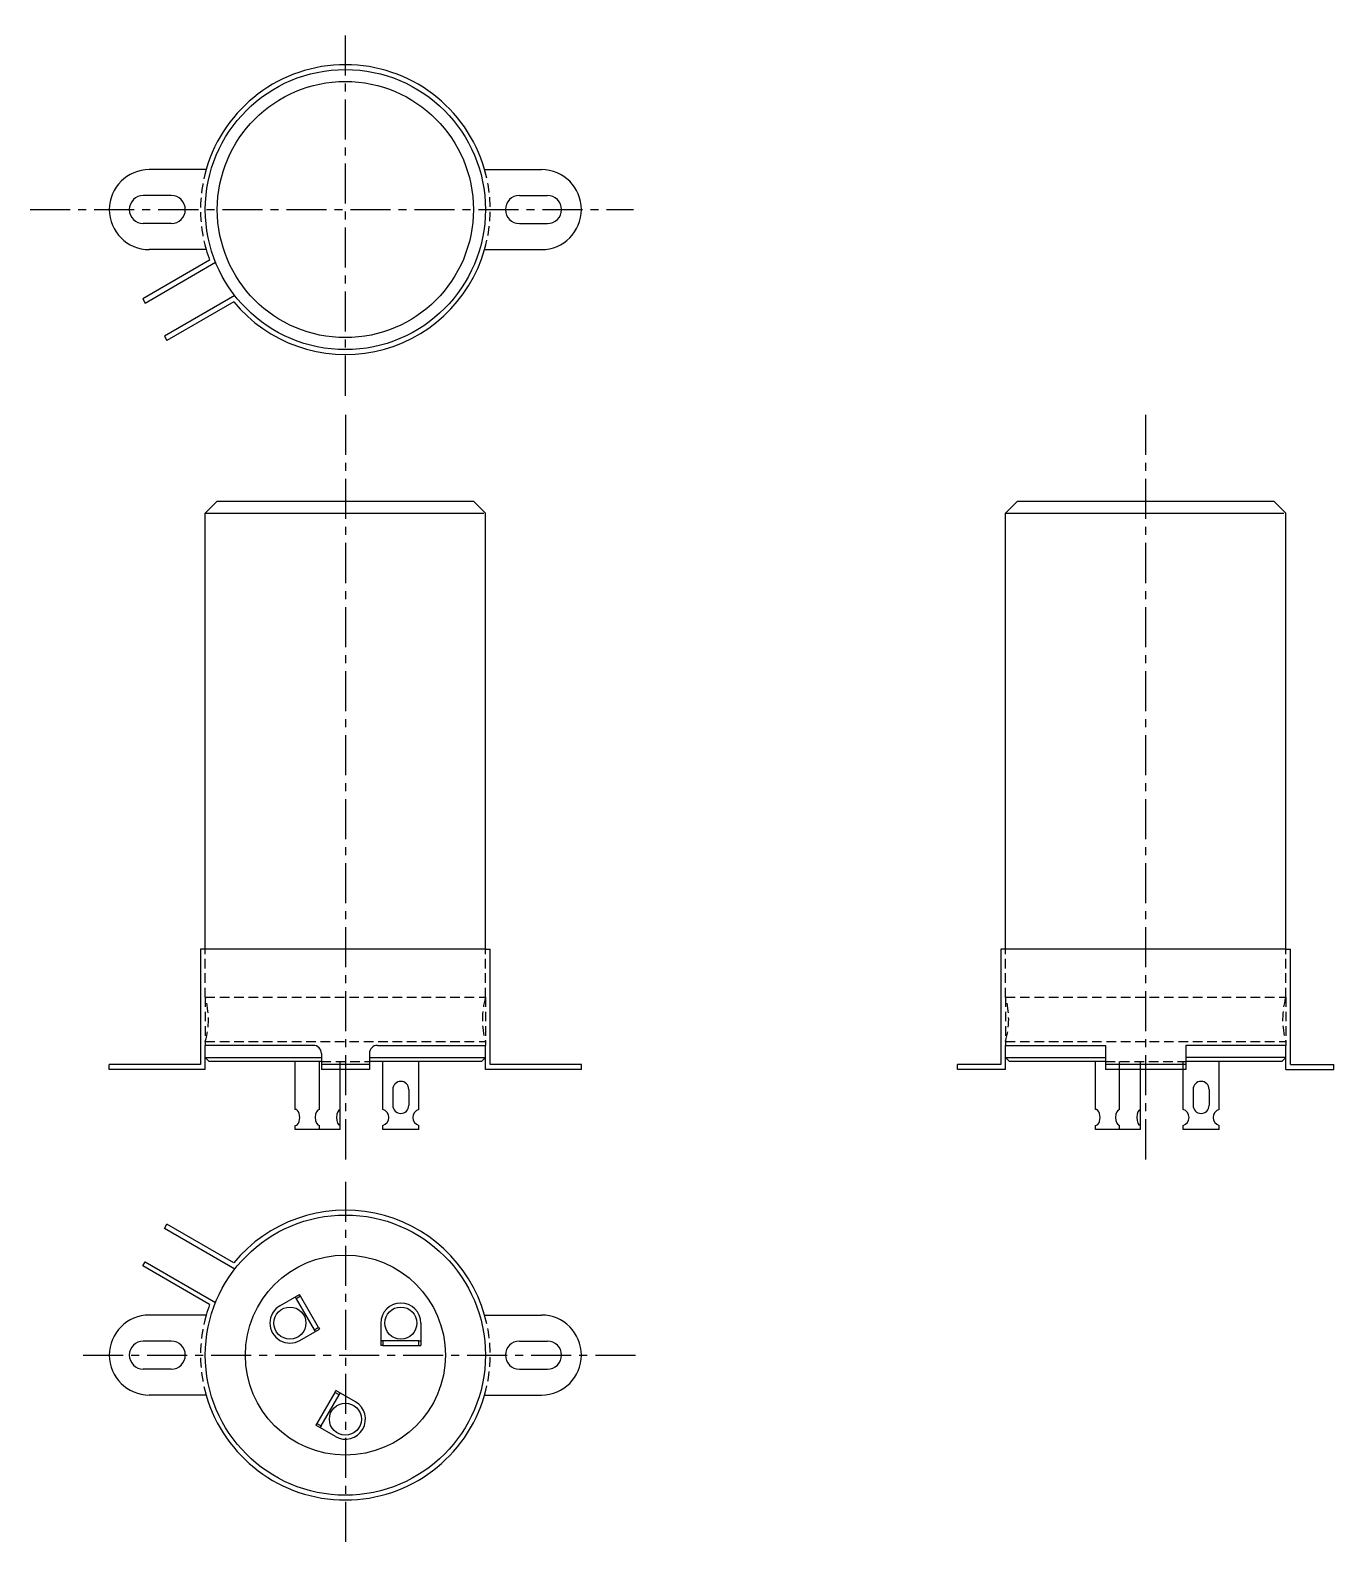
# Model space of a CAD drawing. Units: millimetres on the paper. Extents: x -128 to 35, y -87 to 102.
import ezdxf

# ---------------------------------------------------------------- set-up
doc = ezdxf.new("R2010")
doc.units = ezdxf.units.MM
doc.linetypes.add('CHAIN1', pattern=[8, 5, -1, 1, -1])
doc.linetypes.add('DASHED1', pattern=[1.8, 1.2, -0.6])
doc.layers.add('0-0_OUTLINE1', color=3, linetype='Continuous')

msp = doc.modelspace()

# ---------------------------------------------------------------- linework, layer by layer
at = {"layer": '0-0_OUTLINE1', "color": 4, "linetype": 'CHAIN1'}
for p, q in [((-88.857, 56.157), (-88.857, 101.803)), ((-128.23, 79.406), (-52.853, 79.406)), ((-88.857, 53.754), (-88.857, -39.64)), ((11.143, 53.754), (11.143, -39.64)), ((-88.857, -42.042), (-88.857, -87.388)), ((-121.623, -63.701), (-51.652, -63.701))]:
    msp.add_line(p, q, dxfattribs=at)
at = {"layer": '0-0_OUTLINE1'}
for p, q in [((-106.252, 84.406), (-113.357, 84.406)), ((-71.461, 84.406), (-64.357, 84.406)), ((-110.607, 81.156), (-114.107, 81.156)), ((-67.107, 81.156), (-63.607, 81.156)), ((-110.607, 77.656), (-114.107, 77.656)), ((-67.107, 77.656), (-63.607, 77.656)), ((-106.252, 74.406), (-113.357, 74.406)), ((-71.461, 74.406), (-64.357, 74.406)), ((-105.815, 73.079), (-114.172, 68.254)), ((-113.872, 67.734), (-105.069, 72.817)), ((-114.172, 68.254), (-113.872, 67.734)), ((-102.669, 68.66), (-111.472, 63.577)), ((-102.815, 67.883), (-111.172, 63.058)), ((-111.472, 63.577), (-111.172, 63.058)), ((-104.857, 42.996), (-106.357, 41.496)), ((-104.857, 42.996), (-72.857, 42.996)), ((-72.857, 42.996), (-71.357, 41.496)), ((-4.857, 42.996), (-6.357, 41.496)), ((-4.857, 42.996), (27.143, 42.996)), ((27.143, 42.996), (28.643, 41.496)), ((-106.357, -13.004), (-106.357, 41.496)), ((-106.357, 41.496), (-71.572, 41.496)), ((-71.357, -13.004), (-71.357, 41.496)), ((-6.357, -13.004), (-6.357, 41.496)), ((-6.357, 41.496), (28.428, 41.496)), ((28.643, -13.004), (28.643, 41.496)), ((-71.357, -13.004), (-70.757, -13.004)), ((-70.757, -27.404), (-70.757, -13.004)), ((28.643, -13.004), (29.243, -13.004)), ((29.243, -27.404), (29.243, -13.004)), ((-92.857, -25.004), (-106.357, -25.004)), ((-106.357, -27.004), (-106.357, -25.004)), ((-91.857, -26.004), (-91.857, -28.004)), ((-85.857, -26.004), (-85.857, -28.004)), ((-84.857, -25.004), (-71.357, -25.004)), ((-71.357, -28.004), (-71.357, -25.004)), ((-71.357, -26.504), (-71.357, -25.004)), ((-6.357, -27.004), (-6.357, -25.004)), ((-6.357, -25.004), (6.143, -25.004)), ((6.143, -25.004), (6.143, -28.004)), ((28.643, -25.004), (16.143, -25.004)), ((28.643, -28.004), (28.643, -25.004)), ((28.643, -26.504), (28.643, -25.004)), ((-118.357, -28.004), (-118.357, -27.404)), ((-106.357, -28.004), (-118.357, -28.004)), ((-105.857, -27.004), (-106.357, -26.504)), ((-106.357, -26.504), (-91.857, -26.504)), ((-106.357, -28.004), (-106.357, -27.004)), ((-91.857, -27.004), (-105.857, -27.004)), ((-95.13, -33.004), (-95.13, -27.004)), ((-92.11, -33.004), (-92.11, -27.004)), ((-85.857, -27.404), (-91.857, -27.404)), ((-85.857, -28.004), (-91.857, -28.004)), ((-89.512, -35.504), (-89.512, -28.004)), ((-85.857, -26.504), (-71.357, -26.504)), ((-71.857, -27.004), (-85.857, -27.004)), ((-84.178, -33.004), (-84.178, -27.004)), ((-79.678, -33.004), (-79.678, -27.004)), ((-71.857, -27.004), (-71.357, -26.504)), ((-59.357, -28.004), (-71.357, -28.004)), ((-59.357, -27.404), (-70.757, -27.404)), ((-59.357, -28.004), (-59.357, -27.404)), ((-6.957, -27.404), (-12.357, -27.404)), ((-12.357, -28.004), (-12.357, -27.404)), ((-6.357, -28.004), (-12.357, -28.004)), ((-5.857, -27.004), (-6.357, -26.504)), ((-6.357, -26.504), (6.143, -26.504)), ((-6.357, -28.004), (-6.357, -27.004)), ((6.143, -27.004), (-5.857, -27.004)), ((4.87, -33.004), (4.87, -27.004)), ((16.143, -27.404), (6.143, -27.404)), ((7.89, -33.004), (7.89, -28.004)), ((10.488, -35.504), (10.488, -28.004)), ((15.822, -33.004), (15.822, -28.004)), ((28.643, -26.504), (16.143, -26.504)), ((28.143, -27.004), (16.143, -27.004)), ((20.322, -33.004), (20.322, -27.004)), ((28.143, -27.004), (28.643, -26.504)), ((28.643, -28.004), (34.643, -28.004)), ((29.243, -27.404), (34.643, -27.404)), ((34.643, -28.004), (34.643, -27.404)), ((-82.928, -30.504), (-82.928, -32.504)), ((-80.928, -30.504), (-80.928, -32.504)), ((17.072, -30.504), (17.072, -32.504)), ((19.072, -30.504), (19.072, -32.504)), ((-95.13, -35.504), (-95.13, -35.017)), ((-92.11, -35.504), (-92.11, -35.017)), ((-84.178, -35.504), (-84.178, -35.017)), ((-79.678, -35.504), (-84.178, -35.504)), ((-79.678, -35.504), (-79.678, -35.017)), ((4.87, -35.504), (4.87, -35.017)), ((7.89, -35.504), (7.89, -35.017)), ((20.322, -35.504), (20.322, -35.017)), ((-111.472, -47.872), (-111.172, -47.353)), ((-102.669, -52.955), (-111.472, -47.872)), ((-102.815, -52.178), (-111.172, -47.353)), ((-114.172, -52.549), (-113.872, -52.029)), ((-105.815, -57.374), (-114.172, -52.549)), ((-113.872, -52.029), (-105.069, -57.112)), ((-97.035, -57.536), (-94.61, -56.136)), ((-95.005, -56.652), (-95.13, -56.436)), ((-94.485, -56.352), (-94.61, -56.136)), ((-106.252, -58.701), (-113.357, -58.701)), ((-94.535, -61.866), (-92.11, -60.466)), ((-92.235, -60.249), (-92.11, -60.466)), ((-84.428, -59.701), (-84.428, -62.501)), ((-79.428, -59.701), (-79.428, -62.501)), ((-71.461, -58.701), (-64.357, -58.701)), ((-110.607, -61.951), (-114.107, -61.951)), ((-92.755, -60.549), (-92.63, -60.766)), ((-84.178, -61.901), (-84.428, -61.901)), ((-79.678, -61.901), (-79.428, -61.901)), ((-67.107, -61.951), (-63.607, -61.951)), ((-84.178, -62.501), (-84.428, -62.501)), ((-79.678, -62.501), (-79.428, -62.501)), ((-110.607, -65.451), (-114.107, -65.451)), ((-67.107, -65.451), (-63.607, -65.451)), ((-106.252, -68.701), (-113.357, -68.701)), ((-90.156, -68.352), (-90.031, -68.136)), ((-87.607, -69.536), (-90.031, -68.136)), ((-89.637, -68.652), (-89.512, -68.436)), ((-71.461, -68.701), (-64.357, -68.701)), ((-92.406, -72.249), (-92.531, -72.466)), ((-90.107, -73.866), (-92.531, -72.466)), ((-91.887, -72.549), (-92.012, -72.766))]:
    msp.add_line(p, q, dxfattribs=at)
at = {"layer": '0-0_OUTLINE1', "color": 4, "linetype": 'DASHED1'}
for p, q in [((-106.357, -19.004), (-106.357, -13.004)), ((-71.357, -19.004), (-71.357, -13.004)), ((-6.357, -19.004), (-6.357, -13.004)), ((28.643, -19.004), (28.643, -13.004)), ((-106.357, -19.004), (-71.357, -19.004)), ((-106.357, -19.004), (-106.357, -24.504)), ((-71.357, -19.004), (-71.357, -24.504)), ((-6.357, -19.004), (28.643, -19.004)), ((-6.357, -19.004), (-6.357, -24.504)), ((28.643, -19.004), (28.643, -24.504)), ((-106.357, -24.504), (-71.357, -24.504)), ((-106.357, -24.504), (-106.357, -25.004)), ((-71.357, -24.504), (-71.357, -25.004)), ((-6.357, -24.504), (28.643, -24.504)), ((-6.357, -24.504), (-6.357, -25.004)), ((28.643, -24.504), (28.643, -25.004)), ((-91.857, -27.004), (-85.857, -27.004)), ((-89.512, -28.004), (-89.512, -27.004)), ((6.143, -27.004), (16.15, -27.004)), ((10.488, -28.004), (10.488, -27.004))]:
    msp.add_line(p, q, dxfattribs=at)
at = {"layer": '0-0_OUTLINE1', "color": 7, "linetype": 'DASHED1'}
for p, q in [((7.89, -28.004), (7.89, -27.004)), ((15.822, -28.004), (15.822, -27.004))]:
    msp.add_line(p, q, dxfattribs=at)
at = {"layer": '0-0_OUTLINE1'}
for points in [[(-71.357, -13.004), (-106.357, -13.004), (-106.957, -13.004), (-106.957, -27.404), (-118.357, -27.404)], [(28.643, -13.004), (-6.357, -13.004), (-6.957, -13.004), (-6.957, -27.404)], [(16.143, -25.004), (16.143, -28.004), (6.143, -28.004)], [(-89.512, -35.504), (-92.11, -35.504), (-95.13, -35.504)], [(10.488, -35.504), (7.89, -35.504), (4.87, -35.504)], [(20.322, -35.504), (15.822, -35.504), (15.822, -35.017)]]:
    msp.add_lwpolyline(points, dxfattribs=at)
for points in [[(-92.235, -60.249), (-94.485, -56.352), (-95.005, -56.652), (-92.755, -60.549)], [(-84.178, -62.501), (-79.678, -62.501), (-79.678, -61.901), (-84.178, -61.901)], [(-90.156, -68.352), (-92.406, -72.249), (-91.887, -72.549), (-89.637, -68.652)]]:
    msp.add_lwpolyline(points, close=True, dxfattribs=at)
for centre, radius in [((-88.857, 79.406), 17.5), ((-88.857, 79.406), 16), ((-88.857, -63.701), 17.5), ((-88.857, -63.701), 12.5), ((-95.785, -59.701), 2), ((-81.928, -59.701), 2), ((-88.857, -71.701), 2)]:
    msp.add_circle(centre, radius, dxfattribs=at)
for centre, radius, start, end in [((-88.857, 79.406), 18.1, 16.03611, 163.96389), ((-113.357, 79.406), 5, 90, 270), ((-64.357, 79.406), 5, 270, 90), ((-114.107, 79.406), 1.75, 90, 270), ((-110.607, 79.406), 1.75, 270, 90), ((-67.107, 79.406), 1.75, 90, 270), ((-63.607, 79.406), 1.75, 270, 90), ((-88.857, 79.406), 18.1, 196.03611, 200.45943), ((-88.857, 79.406), 18.1, 219.54057, 343.96389), ((-92.857, -26.004), 1, 0, 90), ((-84.857, -26.004), 1, 90, 180), ((-81.928, -30.504), 1, 0, 180), ((18.072, -30.504), 1, 0, 180), ((-84.478, -34.01), 1.05, 286.6005, 73.3995), ((-81.928, -32.504), 1, 180, 0), ((-79.378, -34.01), 1.05, 106.6005, 253.3995), ((15.522, -34.01), 1.05, 286.6005, 73.3995), ((18.072, -32.504), 1, 180, 0), ((20.622, -34.01), 1.05, 106.6005, 253.3995), ((-88.857, -63.701), 18.1, 16.03611, 140.45943), ((-88.857, -63.701), 18.1, 159.54057, 163.96389), ((-95.785, -59.701), 2.5, 120, 300), ((-81.928, -59.701), 2.5, 0, 180), ((-113.357, -63.701), 5, 90, 270), ((-64.357, -63.701), 5, 270, 90), ((-114.107, -63.701), 1.75, 90, 270), ((-110.607, -63.701), 1.75, 270, 90), ((-67.107, -63.701), 1.75, 90, 270), ((-63.607, -63.701), 1.75, 270, 90), ((-88.857, -63.701), 18.1, 196.03611, 343.96389), ((-88.857, -71.701), 2.5, 240, 60)]:
    msp.add_arc(centre, radius, start, end, dxfattribs=at)
at = {"layer": '0-0_OUTLINE1', "color": 4, "linetype": 'DASHED1'}
for centre, radius, start, end in [((-88.857, 79.406), 18.1, 163.96389, 196.03611), ((-88.857, 79.406), 18.1, 343.96389, 16.03611), ((-115.971, -21.754), 10, 344.03799, 15.96201), ((-61.742, -21.754), 10, 164.03799, 195.96201), ((-15.971, -21.754), 10, 344.03799, 15.96201), ((38.258, -21.754), 10, 164.03799, 195.96201), ((-88.857, -63.701), 18.1, 163.96389, 196.03611), ((-88.857, -63.701), 18.1, 343.96389, 16.03611)]:
    msp.add_arc(centre, radius, start, end, dxfattribs=at)
at = {"layer": '0-0_OUTLINE1'}
for centre, major_axis, ratio, start_param, end_param in [((-95.13, -34.01), (0, -1.006), 0.570142, 6.2831853, 9.424778), ((-92.11, -34.01), (0, -1.006), 0.51249, 3.1415927, 6.2831853), ((-89.499, -34.016), (-0.012, -1.001), 0.459973, 3.1415927, 6.2831853), ((4.87, -34.01), (0, -1.006), 0.570142, 6.2831853, 9.424778), ((7.89, -34.01), (0, -1.006), 0.51249, 3.1415927, 6.2831853), ((10.501, -34.016), (-0.012, -1.001), 0.459973, 3.1415927, 6.2831853)]:
    msp.add_ellipse(centre, major_axis=major_axis, ratio=ratio, start_param=start_param, end_param=end_param, dxfattribs=at)

doc.saveas('drawing.dxf')
